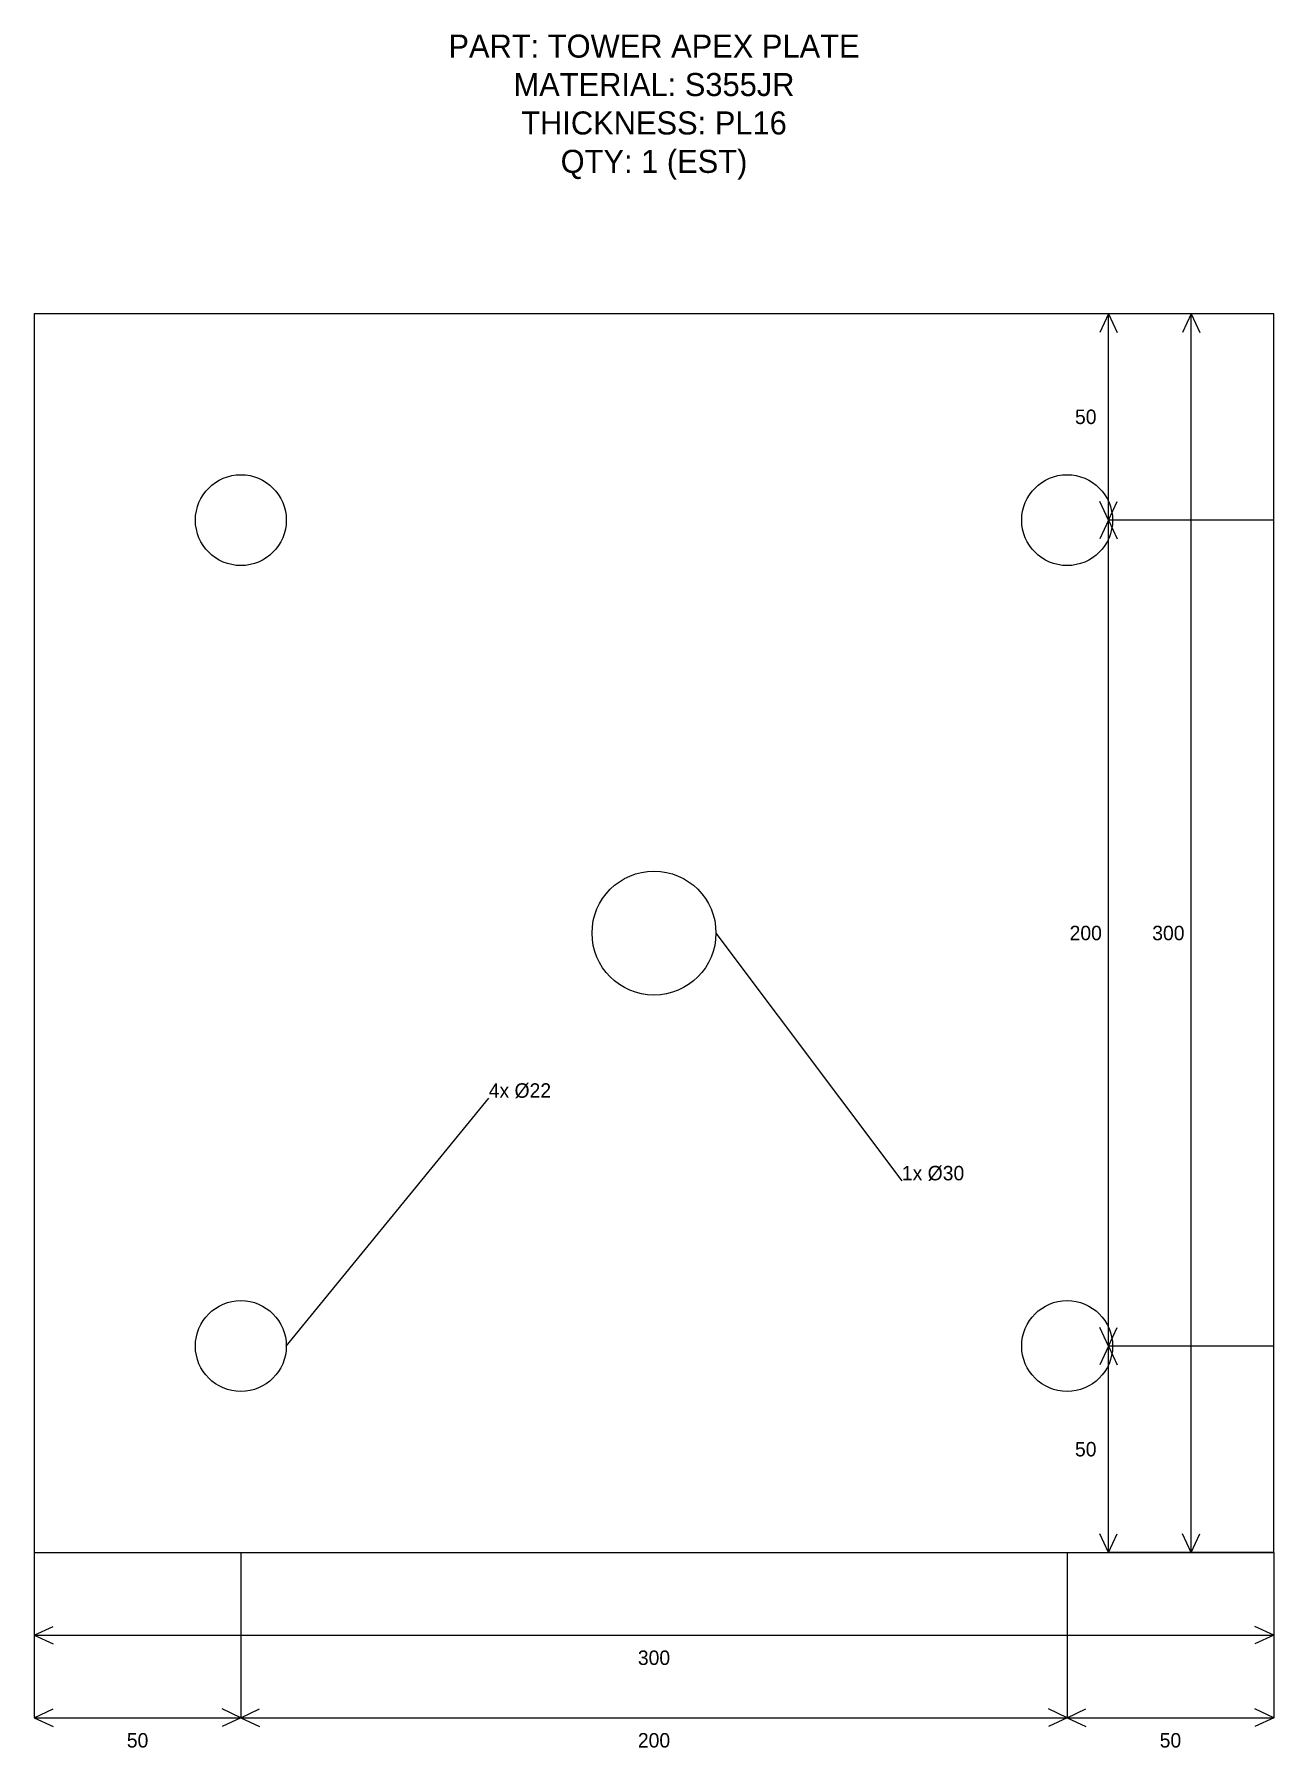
# Model space of a CAD drawing. Header units: millimetres. Extents: x 0 to 300, y -47 to 368.
import ezdxf

# ---------------------------------------------------------------- set-up
doc = ezdxf.new("R2010")
doc.units = ezdxf.units.MM
for name, color, linetype in [('ANNOTATION', 1, 'Continuous'), ('DIMENSION', 3, 'Continuous'), ('GEOMETRY', 7, 'Continuous')]:
    doc.layers.add(name, color=color, linetype=linetype)

msp = doc.modelspace()

# ---------------------------------------------------------------- linework, layer by layer
at = {"layer": 'ANNOTATION'}
for p, q in [((165, 150), (210, 90)), ((61, 50), (110, 110))]:
    msp.add_line(p, q, dxfattribs=at)
at = {"layer": 'DIMENSION'}
for p, q in [((260, 300), (257.89, 295.47)), ((300, 300), (260, 300)), ((260, 250), (260, 300)), ((260, 300), (262.11, 295.47)), ((280, 300), (277.89, 295.47)), ((300, 300), (280, 300)), ((280, 0), (280, 300)), ((280, 300), (282.11, 295.47)), ((260, 250), (257.89, 254.53)), ((260, 250), (262.11, 254.53)), ((260, 250), (257.89, 245.47)), ((300, 250), (260, 250)), ((260, 50), (260, 250)), ((260, 250), (262.11, 245.47)), ((300, 250), (260, 250)), ((260, 50), (257.89, 54.53)), ((260, 50), (262.11, 54.53)), ((260, 50), (257.89, 45.47)), ((300, 50), (260, 50)), ((300, 50), (260, 50)), ((260, 0), (260, 50)), ((260, 50), (262.11, 45.47)), ((260, 0), (257.89, 4.53)), ((260, 0), (262.11, 4.53)), ((280, 0), (277.89, 4.53)), ((280, 0), (282.11, 4.53)), ((0, 0), (0, -20)), ((0, 0), (0, -40)), ((50, 0), (50, -40)), ((50, 0), (50, -40)), ((250, 0), (250, -40)), ((250, 0), (250, -40)), ((300, 0), (260, 0)), ((300, 0), (280, 0)), ((300, 0), (300, -20)), ((300, 0), (300, -40)), ((0, -20), (4.53, -17.89)), ((0, -20), (300, -20)), ((0, -20), (4.53, -22.11)), ((300, -20), (295.47, -17.89)), ((300, -20), (295.47, -22.11)), ((0, -40), (4.53, -37.89)), ((0, -40), (50, -40)), ((0, -40), (4.53, -42.11)), ((50, -40), (45.47, -37.89)), ((50, -40), (45.47, -42.11)), ((50, -40), (54.53, -37.89)), ((50, -40), (250, -40)), ((50, -40), (54.53, -42.11)), ((250, -40), (245.47, -37.89)), ((250, -40), (245.47, -42.11)), ((250, -40), (254.53, -37.89)), ((250, -40), (300, -40)), ((250, -40), (254.53, -42.11)), ((300, -40), (295.47, -37.89)), ((300, -40), (295.47, -42.11))]:
    msp.add_line(p, q, dxfattribs=at)
at = {"layer": 'GEOMETRY'}
msp.add_lwpolyline([(0, 0), (300, 0), (300, 300), (0, 300)], close=True, dxfattribs=at)
for centre, radius in [((50, 250), 11), ((250, 250), 11), ((150, 150), 15), ((50, 50), 11), ((250, 50), 11)]:
    msp.add_circle(centre, radius, dxfattribs=at)

# ---------------------------------------------------------------- texts
at = {"layer": 'ANNOTATION'}
for s, insert, char_height, attachment_point in [('PART: TOWER APEX PLATE\\PMATERIAL: S355JR\\PTHICKNESS: PL16\\PQTY: 1 (EST)', (150, 350), 5.58, 5), ('50', (254.5, 275), 3.5, 5), ('200', (254.5, 150), 3.5, 5), ('300', (274.5, 150), 3.5, 5), ('4x Ø22', (110, 110), 3.5, 7), ('1x Ø30', (210, 90), 3.5, 7), ('50', (254.5, 25), 3.5, 5), ('300', (150, -25.5), 3.5, 5), ('50', (25, -45.5), 3.5, 5), ('200', (150, -45.5), 3.5, 5), ('50', (275, -45.5), 3.5, 5)]:
    msp.add_mtext(s, dxfattribs=dict(at, insert=insert, char_height=char_height, attachment_point=attachment_point))

doc.saveas('drawing.dxf')
